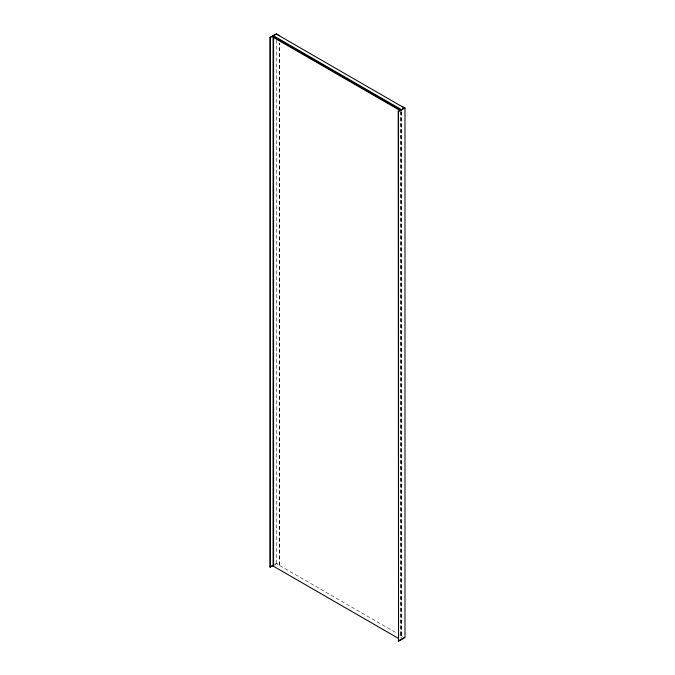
<?xml version="1.0" encoding="UTF-8"?>
<svg xmlns="http://www.w3.org/2000/svg" width="675" height="675" viewBox="0 0 675 675"><rect width="100%" height="100%" fill="white"/><g stroke="black" fill="none" stroke-linecap="round" stroke-linejoin="round"><path stroke-width="0.51" stroke-dasharray="3.38 2.53" d="M274.86 564.249L276.472 563.321L279.712 565.186L279.712 42.989M274.717 564.705L276.472 563.692L396.124 632.77M279.712 565.186L279.382 43.175M401.431 635.833L401.76 111.35M399.777 634.88L402.519 636.466M401.431 111.535L401.431 638.145M400.95 111.333L400.95 638.052M400.3 111.713L400.3 637.369M276.472 40.07L276.472 563.692"/><path stroke-width="1.01" d="M273.839 565.211L270.008 567.051L270.008 37.479L276.472 33.75L279.382 35.8M270.008 37.479L276.472 34.121L404.342 107.949L398.199 111.493L398.528 641.25L404.992 637.521L404.992 107.949L401.431 106.27M398.486 638.423L273.08 566.021L273.08 37.201L273.729 36.83L400.95 110.278M398.199 111.493L404.992 107.949M270.008 567.051L273.24 565.186M273.08 566.021L273.729 565.65M398.199 641.064L404.342 637.521M401.431 109.628L273.569 35.8L273.569 565.372M273.08 37.201L400.3 110.658M398.528 111.679L398.528 641.25M270.329 37.673L270.329 567.236"/></g></svg>
